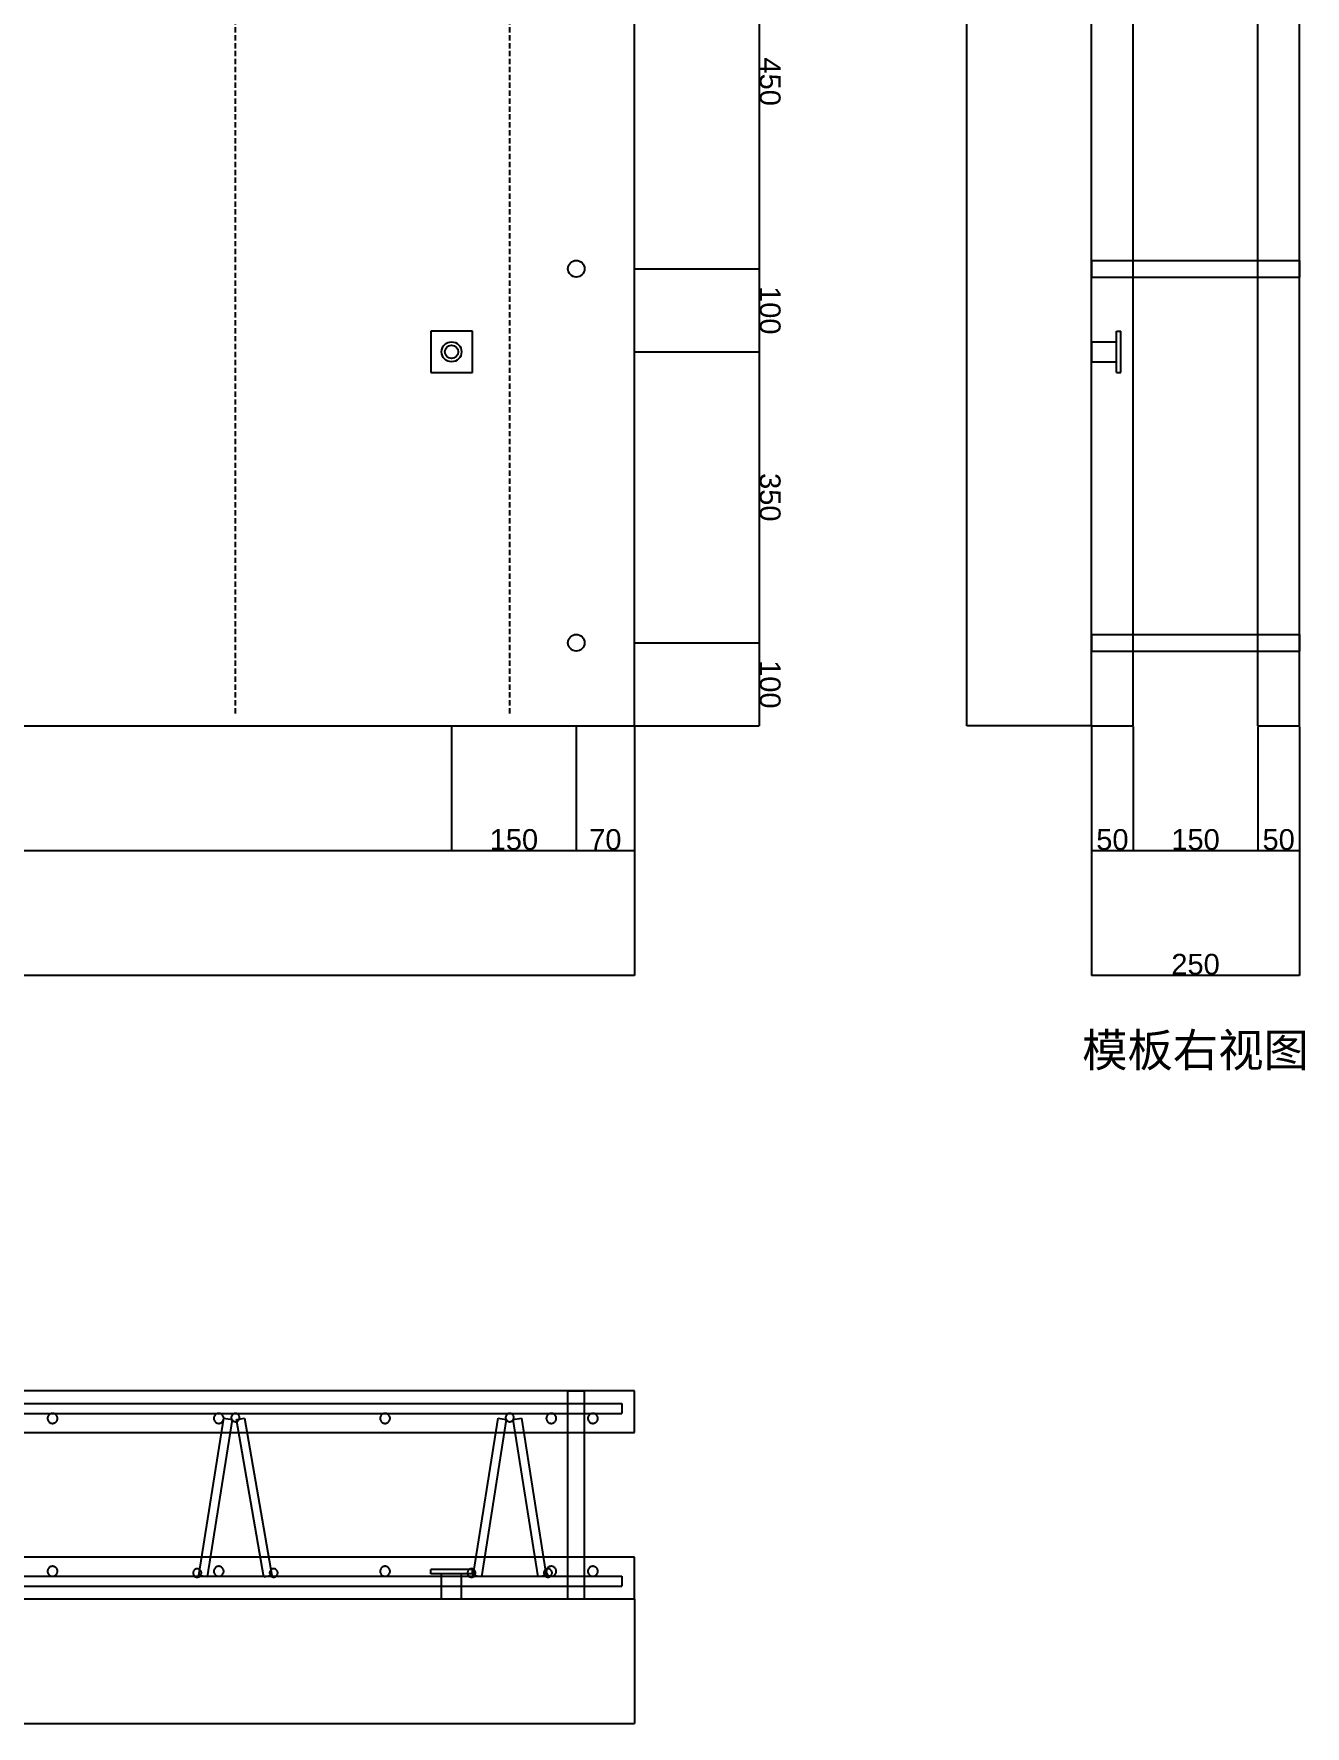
# Model space of a CAD drawing. Header units: millimetres. Extents: x -330 to 11537, y 636 to 5130.
# Drawn here: x 1228 to 2757, y 847 to 2883 of the extents above; entities that cross this region are included whole.
import ezdxf
from ezdxf.enums import TextEntityAlignment as Align

# ---------------------------------------------------------------- set-up
doc = ezdxf.new("R2010")
doc.units = ezdxf.units.MM
doc.linetypes.add('DASHED2', pattern=[9.525, 6.35, -3.175])
for name, color, linetype in [('form_front_view_dimension', 1, 'Continuous'), ('form_front_view_embedded', 6, 'Continuous'), ('form_front_view_profile', 7, 'Continuous'), ('form_front_view_truss_rebar', 6, 'DASHED2'), ('form_right_view_dimension', 1, 'Continuous'), ('form_right_view_profile', 7, 'Continuous'), ('form_top_view_dimension', 1, 'Continuous'), ('form_top_view_profile', 7, 'Continuous')]:
    doc.layers.add(name, color=color, linetype=linetype)
doc.styles.get("Standard").update_dxf_attribs({"font": 'arial.ttf'})
doc.dimstyles.new('DS_1', dxfattribs={"dimtxt": 25, "dimasz": 0.15, "dimexe": 0.25, "dimexo": 0.625, "dimtad": 1, "dimtxsty": 'Standard', "dimblk": 'OBLIQUE', "dimcen": 2.5, "dimclrd": 256, "dimclre": 256, "dimclrt": 256, "dimazin": 3, "dimtfac": 1, "dimtmove": 1, "dimatfit": 3, "dimlwd": -1, "dimlwe": -1})

# ---------------------------------------------------------------- blocks, each defined once
blk = doc.blocks.new('form_front_view_block')
at = {"layer": 'form_front_view_embedded'}
for p, q in [((1755, 525), (1705, 525)), ((1705, 525), (1705, 475)), ((1755, 475), (1755, 525)), ((1705, 475), (1755, 475))]:
    blk.add_line(p, q, dxfattribs=at)
for centre, radius in [((1880, 600), 10), ((1730, 500), 12), ((1730, 500), 8), ((1880, 150), 10)]:
    blk.add_circle(centre, radius, dxfattribs=at)
at = {"layer": 'form_front_view_profile'}
for p, q in [((1950, 50), (1950, 2640)), ((0, 50), (1950, 50))]:
    blk.add_line(p, q, dxfattribs=at)
blk = doc.blocks.new('form_front_view_top_rebar_block')
at = {"layer": 'form_front_view_truss_rebar'}
for p, q in [((1470, 65), (1470, 2665)), ((1800, 65), (1800, 2565))]:
    blk.add_line(p, q, dxfattribs=at)
blk = doc.blocks.new('_Oblique')
at = {"color": 0, "linetype": 'ByBlock', "lineweight": -2}
blk.add_line((-0.5, -0.5), (0.5, 0.5), dxfattribs=at)
blk = doc.blocks.new('form_right_view_block')
at = {"layer": 'form_right_view_profile'}
for p, q in [((200, 50), (200, 2800)), ((250, 50), (250, 2800)), ((0, 50), (0, 2640)), ((50, 50), (50, 2640)), ((0, 610), (0, 609.7)), ((0, 610), (250, 610)), ((0, 609.7), (0, 609)), ((0, 609), (0, 607.8)), ((0, 607.8), (0, 606.2)), ((0, 606.2), (0, 604.3)), ((0, 604.3), (0, 602.2)), ((0, 602.2), (0, 600)), ((0, 600), (0, 597.8)), ((0, 597.8), (0, 595.7)), ((0, 595.7), (0, 593.8)), ((0, 593.8), (0, 592.2)), ((0, 592.2), (0, 591)), ((0, 591), (0, 590.3)), ((250, 610), (250, 609.7)), ((250, 609.7), (250, 609)), ((250, 609), (250, 607.8)), ((250, 607.8), (250, 606.2)), ((250, 606.2), (250, 604.3)), ((250, 604.3), (250, 602.2)), ((250, 602.2), (250, 600)), ((250, 600), (250, 597.8)), ((250, 597.8), (250, 595.7)), ((250, 595.7), (250, 593.8)), ((250, 593.8), (250, 592.2)), ((250, 592.2), (250, 591)), ((250, 591), (250, 590.3)), ((0, 590.3), (0, 590)), ((0, 590), (250, 590)), ((250, 590.3), (250, 590)), ((0, 512), (30, 512)), ((0, 512), (0, 511.7)), ((0, 511.7), (0, 510.8)), ((0, 510.8), (0, 509.4)), ((0, 509.4), (0, 507.5)), ((30, 475), (30, 525)), ((30, 525), (35, 525)), ((35, 475), (35, 525)), ((0, 507.5), (0, 505.2)), ((0, 505.2), (0, 502.7)), ((0, 502.7), (0, 500)), ((0, 500), (0, 497.3)), ((0, 497.3), (0, 494.8)), ((0, 494.8), (0, 492.5)), ((0, 492.5), (0, 490.6)), ((0, 490.6), (0, 489.2)), ((0, 489.2), (0, 488.3)), ((0, 488.3), (0, 488)), ((0, 488), (30, 488)), ((30, 475), (35, 475)), ((0, 160), (0, 159.7)), ((0, 160), (250, 160)), ((0, 159.7), (0, 159)), ((0, 159), (0, 157.8)), ((0, 157.8), (0, 156.2)), ((0, 156.2), (0, 154.3)), ((0, 154.3), (0, 152.2)), ((0, 152.2), (0, 150)), ((0, 150), (0, 147.8)), ((0, 147.8), (0, 145.7)), ((0, 145.7), (0, 143.8)), ((0, 143.8), (0, 142.2)), ((250, 160), (250, 159.7)), ((250, 159.7), (250, 159)), ((250, 159), (250, 157.8)), ((250, 157.8), (250, 156.2)), ((250, 156.2), (250, 154.3)), ((250, 154.3), (250, 152.2)), ((250, 152.2), (250, 150)), ((250, 150), (250, 147.8)), ((250, 147.8), (250, 145.7)), ((250, 145.7), (250, 143.8)), ((250, 143.8), (250, 142.2)), ((0, 142.2), (0, 141)), ((0, 141), (0, 140.3)), ((0, 140.3), (0, 140)), ((0, 140), (250, 140)), ((250, 142.2), (250, 141)), ((250, 141), (250, 140.3)), ((250, 140.3), (250, 140)), ((0, 50), (50, 50)), ((200, 50), (250, 50))]:
    blk.add_line(p, q, dxfattribs=at)
blk = doc.blocks.new('form_right_view_text_block')
at = {"layer": 'form_right_view_text_block'}
blk.add_text('模板右视图', height=40, dxfattribs=at).set_placement((125, -340), align=Align.MIDDLE_CENTER)
blk = doc.blocks.new('form_top_view_block')
at = {"layer": 'form_top_view_profile'}
for p, q in [((1950, 250), (0, 250)), ((1870, 250), (1870.1, 250)), ((1870, 0), (1870, 250)), ((1870.1, 250), (1870.3, 250)), ((1870.3, 250), (1870.6, 250)), ((1870.6, 250), (1871, 250)), ((1871, 250), (1871.5, 250)), ((1871.5, 250), (1872.2, 250)), ((1872.2, 250), (1872.9, 250)), ((1872.9, 250), (1873.8, 250)), ((1873.8, 250), (1874.7, 250)), ((1874.7, 250), (1875.7, 250)), ((1875.7, 250), (1876.7, 250)), ((1876.7, 250), (1877.8, 250)), ((1877.8, 250), (1878.9, 250)), ((1878.9, 250), (1880, 250)), ((1880, 250), (1881.1, 250)), ((1881.1, 250), (1882.2, 250)), ((1882.2, 250), (1883.3, 250)), ((1883.3, 250), (1884.3, 250)), ((1884.3, 250), (1885.3, 250)), ((1885.3, 250), (1886.2, 250)), ((1886.2, 250), (1887.1, 250)), ((1887.1, 250), (1887.8, 250)), ((1887.8, 250), (1888.5, 250)), ((1888.5, 250), (1889, 250)), ((1889, 250), (1889.4, 250)), ((1889.4, 250), (1889.7, 250)), ((1889.7, 250), (1889.9, 250)), ((1889.9, 250), (1890, 250)), ((1890, 0), (1890, 250)), ((1950, 200), (1950, 250)), ((15, 235), (1935, 235)), ((1935, 235), (1935, 235)), ((1935, 235), (1935, 234.8)), ((1935, 234.8), (1935, 234.7)), ((1935, 234.7), (1935, 234.4)), ((1935, 234.4), (1935, 234.1)), ((1935, 234.1), (1935, 233.7)), ((1935, 233.7), (1935, 233.2)), ((1935, 233.2), (1935, 232.7)), ((1935, 232.7), (1935, 232.2)), ((1935, 232.2), (1935, 231.6)), ((1935, 231.6), (1935, 231)), ((1935, 231), (1935, 230.3)), ((1935, 230.3), (1935, 229.7)), ((1935, 229.7), (1935, 229)), ((1935, 229), (1935, 228.3)), ((1935, 228.3), (1935, 227.7)), ((1935, 227.7), (1935, 227)), ((1935, 227), (1935, 226.4)), ((1935, 226.4), (1935, 225.8)), ((1935, 225.8), (1935, 225.3)), ((1935, 225.3), (1935, 224.8)), ((1935, 224.8), (1935, 224.3)), ((1935, 224.3), (1935, 223.9)), ((15, 223), (1935, 223)), ((1244.1, 218), (1244, 217.3)), ((1244, 217.3), (1244, 216.7)), ((1244, 216.7), (1244.1, 216)), ((1244.2, 218.7), (1244.1, 218)), ((1244.1, 216), (1244.2, 215.3)), ((1244.5, 219.3), (1244.2, 218.7)), ((1244.2, 215.3), (1244.5, 214.7)), ((1244.8, 220), (1244.5, 219.3)), ((1244.5, 214.7), (1244.8, 214)), ((1245.1, 220.5), (1244.8, 220)), ((1244.8, 214), (1245.1, 213.5)), ((1245.6, 221.1), (1245.1, 220.5)), ((1245.1, 213.5), (1245.6, 212.9)), ((1246.1, 221.5), (1245.6, 221.1)), ((1245.6, 212.9), (1246.1, 212.5)), ((1246.6, 222), (1246.1, 221.5)), ((1246.1, 212.5), (1246.6, 212)), ((1247.2, 222.3), (1246.6, 222)), ((1246.6, 212), (1247.2, 211.7)), ((1247.8, 222.6), (1247.2, 222.3)), ((1247.2, 211.7), (1247.8, 211.4)), ((1248.5, 222.8), (1247.8, 222.6)), ((1247.8, 211.4), (1248.5, 211.2)), ((1249.1, 222.9), (1248.5, 222.8)), ((1248.5, 211.2), (1249.1, 211.1)), ((1249.8, 223), (1249.1, 222.9)), ((1249.1, 211.1), (1249.8, 211)), ((1250.5, 223), (1249.8, 223)), ((1249.8, 211), (1250.5, 211)), ((1251.2, 222.9), (1250.5, 223)), ((1250.5, 211), (1251.2, 211.1)), ((1251.9, 222.7), (1251.2, 222.9)), ((1251.2, 211.1), (1251.9, 211.3)), ((1252.5, 222.5), (1251.9, 222.7)), ((1251.9, 211.3), (1252.5, 211.5)), ((1253.1, 222.1), (1252.5, 222.5)), ((1252.5, 211.5), (1253.1, 211.9)), ((1253.7, 221.8), (1253.1, 222.1)), ((1253.1, 211.9), (1253.7, 212.2)), ((1254.2, 221.3), (1253.7, 221.8)), ((1253.7, 212.2), (1254.2, 212.7)), ((1254.6, 220.8), (1254.2, 221.3)), ((1254.2, 212.7), (1254.6, 213.2)), ((1255, 220.2), (1254.6, 220.8)), ((1254.6, 213.2), (1255, 213.8)), ((1255.4, 219.6), (1255, 220.2)), ((1255, 213.8), (1255.4, 214.4)), ((1255.7, 219), (1255.4, 219.6)), ((1255.4, 214.4), (1255.7, 215)), ((1255.8, 218.4), (1255.7, 219)), ((1255.7, 215), (1255.8, 215.6)), ((1256, 217.7), (1255.8, 218.4)), ((1255.8, 215.6), (1256, 216.3)), ((1256, 217), (1256, 217.7)), ((1256, 216.3), (1256, 217)), ((1426.1, 27.8), (1456, 217.2)), ((1465.9, 215.7), (1435.9, 26.2)), ((1444.1, 218), (1444, 217.3)), ((1444, 217.3), (1444, 216.7)), ((1444, 216.7), (1444.1, 216)), ((1444.2, 218.7), (1444.1, 218)), ((1444.1, 216), (1444.2, 215.3)), ((1444.5, 219.3), (1444.2, 218.7)), ((1444.2, 215.3), (1444.5, 214.7)), ((1444.8, 220), (1444.5, 219.3)), ((1444.5, 214.7), (1444.8, 214)), ((1445.1, 220.5), (1444.8, 220)), ((1444.8, 214), (1445.1, 213.5)), ((1445.6, 221.1), (1445.1, 220.5)), ((1445.1, 213.5), (1445.6, 212.9)), ((1446.1, 221.5), (1445.6, 221.1)), ((1445.6, 212.9), (1446.1, 212.5)), ((1446.6, 222), (1446.1, 221.5)), ((1446.1, 212.5), (1446.6, 212)), ((1447.2, 222.3), (1446.6, 222)), ((1446.6, 212), (1447.2, 211.7)), ((1447.8, 222.6), (1447.2, 222.3)), ((1447.2, 211.7), (1447.8, 211.4)), ((1448.5, 222.8), (1447.8, 222.6)), ((1447.8, 211.4), (1448.5, 211.2)), ((1449.1, 222.9), (1448.5, 222.8)), ((1448.5, 211.2), (1449.1, 211.1)), ((1449.8, 223), (1449.1, 222.9)), ((1449.1, 211.1), (1449.8, 211)), ((1450.5, 223), (1449.8, 223)), ((1449.8, 211), (1450.5, 211)), ((1451.2, 222.9), (1450.5, 223)), ((1450.5, 211), (1451.2, 211.1)), ((1451.9, 222.7), (1451.2, 222.9)), ((1451.2, 211.1), (1451.9, 211.3)), ((1452.5, 222.5), (1451.9, 222.7)), ((1451.9, 211.3), (1452.5, 211.5)), ((1453.1, 222.1), (1452.5, 222.5)), ((1452.5, 211.5), (1453.1, 211.9)), ((1453.7, 221.8), (1453.1, 222.1)), ((1453.1, 211.9), (1453.7, 212.2)), ((1454.2, 221.3), (1453.7, 221.8)), ((1453.7, 212.2), (1454.2, 212.7)), ((1454.6, 220.8), (1454.2, 221.3)), ((1454.2, 212.7), (1454.6, 213.2)), ((1455, 220.2), (1454.6, 220.8)), ((1454.6, 213.2), (1455, 213.8)), ((1455.4, 219.6), (1455, 220.2)), ((1455, 213.8), (1455.4, 214.4)), ((1455.7, 219), (1455.4, 219.6)), ((1455.4, 214.4), (1455.7, 215)), ((1455.8, 218.4), (1455.7, 219)), ((1455.7, 215), (1455.8, 215.6)), ((1456, 217.7), (1455.8, 218.4)), ((1455.8, 215.6), (1456, 216.3)), ((1456, 217), (1456, 217.7)), ((1456, 217.2), (1465.9, 215.7)), ((1456, 216.3), (1456, 217)), ((1465.2, 219.2), (1465, 218.6)), ((1465, 218.6), (1465, 218)), ((1465, 218), (1465, 217.4)), ((1465, 217.4), (1465.2, 216.8)), ((1465.4, 219.8), (1465.2, 219.2)), ((1465.2, 216.8), (1465.4, 216.2)), ((1465.6, 220.4), (1465.4, 219.8)), ((1465.4, 216.2), (1465.6, 215.6)), ((1466, 220.9), (1465.6, 220.4)), ((1465.6, 215.6), (1466, 215.1)), ((1466.4, 221.4), (1466, 220.9)), ((1466, 215.1), (1466.4, 214.6)), ((1466.8, 221.9), (1466.4, 221.4)), ((1466.4, 214.6), (1466.8, 214.1)), ((1467.3, 222.2), (1466.8, 221.9)), ((1466.8, 214.1), (1467.3, 213.8)), ((1467.9, 222.5), (1467.3, 222.2)), ((1467.3, 213.8), (1467.9, 213.5)), ((1468.5, 222.8), (1467.9, 222.5)), ((1467.9, 213.5), (1468.5, 213.2)), ((1469.1, 222.9), (1468.5, 222.8)), ((1468.5, 213.2), (1469.1, 213.1)), ((1469.7, 223), (1469.1, 222.9)), ((1469.1, 213.1), (1469.7, 213)), ((1470.3, 223), (1469.7, 223)), ((1469.7, 213), (1470.3, 213)), ((1470.9, 222.9), (1470.3, 223)), ((1470.3, 213), (1470.9, 213.1)), ((1471.5, 222.8), (1470.9, 222.9)), ((1470.9, 213.1), (1471.5, 213.2)), ((1471.2, 215.6), (1481.1, 217.3)), ((1504.1, 26.1), (1471.2, 215.6)), ((1472.1, 222.5), (1471.5, 222.8)), ((1471.5, 213.2), (1472.1, 213.5)), ((1472.7, 222.2), (1472.1, 222.5)), ((1472.1, 213.5), (1472.7, 213.8)), ((1473.2, 221.9), (1472.7, 222.2)), ((1472.7, 213.8), (1473.2, 214.1)), ((1473.6, 221.4), (1473.2, 221.9)), ((1473.2, 214.1), (1473.6, 214.6)), ((1474, 220.9), (1473.6, 221.4)), ((1473.6, 214.6), (1474, 215.1)), ((1474.4, 220.4), (1474, 220.9)), ((1474, 215.1), (1474.4, 215.6)), ((1474.6, 219.8), (1474.4, 220.4)), ((1474.4, 215.6), (1474.6, 216.2)), ((1474.8, 219.2), (1474.6, 219.8)), ((1474.6, 216.2), (1474.8, 216.8)), ((1475, 218.6), (1474.8, 219.2)), ((1474.8, 216.8), (1475, 217.4)), ((1475, 218), (1475, 218.6)), ((1475, 217.4), (1475, 218)), ((1481.1, 217.3), (1513.9, 27.9)), ((1644.1, 218), (1644, 217.3)), ((1644, 217.3), (1644, 216.7)), ((1644, 216.7), (1644.1, 216)), ((1644.2, 218.7), (1644.1, 218)), ((1644.1, 216), (1644.2, 215.3)), ((1644.5, 219.3), (1644.2, 218.7)), ((1644.2, 215.3), (1644.5, 214.7)), ((1644.8, 220), (1644.5, 219.3)), ((1644.5, 214.7), (1644.8, 214)), ((1645.1, 220.5), (1644.8, 220)), ((1644.8, 214), (1645.1, 213.5)), ((1645.6, 221.1), (1645.1, 220.5)), ((1645.1, 213.5), (1645.6, 212.9)), ((1646.1, 221.5), (1645.6, 221.1)), ((1645.6, 212.9), (1646.1, 212.5)), ((1646.6, 222), (1646.1, 221.5)), ((1646.1, 212.5), (1646.6, 212)), ((1647.2, 222.3), (1646.6, 222)), ((1646.6, 212), (1647.2, 211.7)), ((1647.8, 222.6), (1647.2, 222.3)), ((1647.2, 211.7), (1647.8, 211.4)), ((1648.5, 222.8), (1647.8, 222.6)), ((1647.8, 211.4), (1648.5, 211.2)), ((1649.1, 222.9), (1648.5, 222.8)), ((1648.5, 211.2), (1649.1, 211.1)), ((1649.8, 223), (1649.1, 222.9)), ((1649.1, 211.1), (1649.8, 211)), ((1650.5, 223), (1649.8, 223)), ((1649.8, 211), (1650.5, 211)), ((1651.2, 222.9), (1650.5, 223)), ((1650.5, 211), (1651.2, 211.1)), ((1651.9, 222.7), (1651.2, 222.9)), ((1651.2, 211.1), (1651.9, 211.3)), ((1652.5, 222.5), (1651.9, 222.7)), ((1651.9, 211.3), (1652.5, 211.5)), ((1653.1, 222.1), (1652.5, 222.5)), ((1652.5, 211.5), (1653.1, 211.9)), ((1653.7, 221.8), (1653.1, 222.1)), ((1653.1, 211.9), (1653.7, 212.2)), ((1654.2, 221.3), (1653.7, 221.8)), ((1653.7, 212.2), (1654.2, 212.7)), ((1654.6, 220.8), (1654.2, 221.3)), ((1654.2, 212.7), (1654.6, 213.2)), ((1655, 220.2), (1654.6, 220.8)), ((1654.6, 213.2), (1655, 213.8)), ((1655.4, 219.6), (1655, 220.2)), ((1655, 213.8), (1655.4, 214.4)), ((1655.7, 219), (1655.4, 219.6)), ((1655.4, 214.4), (1655.7, 215)), ((1655.8, 218.4), (1655.7, 219)), ((1655.7, 215), (1655.8, 215.6)), ((1656, 217.7), (1655.8, 218.4)), ((1655.8, 215.6), (1656, 216.3)), ((1656, 217), (1656, 217.7)), ((1656, 216.3), (1656, 217)), ((1756.1, 27.8), (1786, 217.2)), ((1795.9, 215.7), (1765.9, 26.2)), ((1786, 217.2), (1795.9, 215.7)), ((1795.2, 219.2), (1795, 218.6)), ((1795, 218.6), (1795, 218)), ((1795, 218), (1795, 217.4)), ((1795, 217.4), (1795.2, 216.8)), ((1795.4, 219.8), (1795.2, 219.2)), ((1795.2, 216.8), (1795.4, 216.2)), ((1795.6, 220.4), (1795.4, 219.8)), ((1795.4, 216.2), (1795.6, 215.6)), ((1796, 220.9), (1795.6, 220.4)), ((1795.6, 215.6), (1796, 215.1)), ((1796.4, 221.4), (1796, 220.9)), ((1796, 215.1), (1796.4, 214.6)), ((1796.8, 221.9), (1796.4, 221.4)), ((1796.4, 214.6), (1796.8, 214.1)), ((1797.3, 222.2), (1796.8, 221.9)), ((1796.8, 214.1), (1797.3, 213.8)), ((1797.9, 222.5), (1797.3, 222.2)), ((1797.3, 213.8), (1797.9, 213.5)), ((1798.5, 222.8), (1797.9, 222.5)), ((1797.9, 213.5), (1798.5, 213.2)), ((1799.1, 222.9), (1798.5, 222.8)), ((1798.5, 213.2), (1799.1, 213.1)), ((1799.7, 223), (1799.1, 222.9)), ((1799.1, 213.1), (1799.7, 213)), ((1800.3, 223), (1799.7, 223)), ((1799.7, 213), (1800.3, 213)), ((1800.9, 222.9), (1800.3, 223)), ((1800.3, 213), (1800.9, 213.1)), ((1801.5, 222.8), (1800.9, 222.9)), ((1800.9, 213.1), (1801.5, 213.2)), ((1802.1, 222.5), (1801.5, 222.8)), ((1801.5, 213.2), (1802.1, 213.5)), ((1802.7, 222.2), (1802.1, 222.5)), ((1802.1, 213.5), (1802.7, 213.8)), ((1803.2, 221.9), (1802.7, 222.2)), ((1802.7, 213.8), (1803.2, 214.1)), ((1803.6, 221.4), (1803.2, 221.9)), ((1803.2, 214.1), (1803.6, 214.6)), ((1804, 220.9), (1803.6, 221.4)), ((1803.6, 214.6), (1804, 215.1)), ((1804.4, 220.4), (1804, 220.9)), ((1804, 215.1), (1804.4, 215.6)), ((1804.1, 215.7), (1814, 217.2)), ((1834.1, 26.2), (1804.1, 215.7)), ((1804.6, 219.8), (1804.4, 220.4)), ((1804.4, 215.6), (1804.6, 216.2)), ((1804.8, 219.2), (1804.6, 219.8)), ((1804.6, 216.2), (1804.8, 216.8)), ((1805, 218.6), (1804.8, 219.2)), ((1804.8, 216.8), (1805, 217.4)), ((1805, 218), (1805, 218.6)), ((1805, 217.4), (1805, 218)), ((1814, 217.2), (1843.9, 27.8)), ((1844.1, 218), (1844, 217.3)), ((1844, 217.3), (1844, 216.7)), ((1844, 216.7), (1844.1, 216)), ((1844.2, 218.7), (1844.1, 218)), ((1844.1, 216), (1844.2, 215.3)), ((1844.5, 219.3), (1844.2, 218.7)), ((1844.2, 215.3), (1844.5, 214.7)), ((1844.8, 220), (1844.5, 219.3)), ((1844.5, 214.7), (1844.8, 214)), ((1845.1, 220.5), (1844.8, 220)), ((1844.8, 214), (1845.1, 213.5)), ((1845.6, 221.1), (1845.1, 220.5)), ((1845.1, 213.5), (1845.6, 212.9)), ((1846.1, 221.5), (1845.6, 221.1)), ((1845.6, 212.9), (1846.1, 212.5)), ((1846.6, 222), (1846.1, 221.5)), ((1846.1, 212.5), (1846.6, 212)), ((1847.2, 222.3), (1846.6, 222)), ((1846.6, 212), (1847.2, 211.7)), ((1847.8, 222.6), (1847.2, 222.3)), ((1847.2, 211.7), (1847.8, 211.4)), ((1848.5, 222.8), (1847.8, 222.6)), ((1847.8, 211.4), (1848.5, 211.2)), ((1849.1, 222.9), (1848.5, 222.8)), ((1848.5, 211.2), (1849.1, 211.1)), ((1849.8, 223), (1849.1, 222.9)), ((1849.1, 211.1), (1849.8, 211)), ((1850.5, 223), (1849.8, 223)), ((1849.8, 211), (1850.5, 211)), ((1851.2, 222.9), (1850.5, 223)), ((1850.5, 211), (1851.2, 211.1)), ((1851.9, 222.7), (1851.2, 222.9)), ((1851.2, 211.1), (1851.9, 211.3)), ((1852.5, 222.5), (1851.9, 222.7)), ((1851.9, 211.3), (1852.5, 211.5)), ((1853.1, 222.1), (1852.5, 222.5)), ((1852.5, 211.5), (1853.1, 211.9)), ((1853.7, 221.8), (1853.1, 222.1)), ((1853.1, 211.9), (1853.7, 212.2)), ((1854.2, 221.3), (1853.7, 221.8)), ((1853.7, 212.2), (1854.2, 212.7)), ((1854.6, 220.8), (1854.2, 221.3)), ((1854.2, 212.7), (1854.6, 213.2)), ((1855, 220.2), (1854.6, 220.8)), ((1854.6, 213.2), (1855, 213.8)), ((1855.4, 219.6), (1855, 220.2)), ((1855, 213.8), (1855.4, 214.4)), ((1855.7, 219), (1855.4, 219.6)), ((1855.4, 214.4), (1855.7, 215)), ((1855.8, 218.4), (1855.7, 219)), ((1855.7, 215), (1855.8, 215.6)), ((1856, 217.7), (1855.8, 218.4)), ((1855.8, 215.6), (1856, 216.3)), ((1856, 217), (1856, 217.7)), ((1856, 216.3), (1856, 217)), ((1894.1, 218), (1894, 217.3)), ((1894, 217.3), (1894, 216.7)), ((1894, 216.7), (1894.1, 216)), ((1894.2, 218.7), (1894.1, 218)), ((1894.1, 216), (1894.2, 215.3)), ((1894.5, 219.3), (1894.2, 218.7)), ((1894.2, 215.3), (1894.5, 214.7)), ((1894.8, 220), (1894.5, 219.3)), ((1894.5, 214.7), (1894.8, 214)), ((1895.1, 220.5), (1894.8, 220)), ((1894.8, 214), (1895.1, 213.5)), ((1895.6, 221.1), (1895.1, 220.5)), ((1895.1, 213.5), (1895.6, 212.9)), ((1896.1, 221.5), (1895.6, 221.1)), ((1895.6, 212.9), (1896.1, 212.5)), ((1896.6, 222), (1896.1, 221.5)), ((1896.1, 212.5), (1896.6, 212)), ((1897.2, 222.3), (1896.6, 222)), ((1896.6, 212), (1897.2, 211.7)), ((1897.8, 222.6), (1897.2, 222.3)), ((1897.2, 211.7), (1897.8, 211.4)), ((1898.5, 222.8), (1897.8, 222.6)), ((1897.8, 211.4), (1898.5, 211.2)), ((1899.1, 222.9), (1898.5, 222.8)), ((1898.5, 211.2), (1899.1, 211.1)), ((1899.8, 223), (1899.1, 222.9)), ((1899.1, 211.1), (1899.8, 211)), ((1900.5, 223), (1899.8, 223)), ((1899.8, 211), (1900.5, 211)), ((1901.2, 222.9), (1900.5, 223)), ((1900.5, 211), (1901.2, 211.1)), ((1901.9, 222.7), (1901.2, 222.9)), ((1901.2, 211.1), (1901.9, 211.3)), ((1902.5, 222.5), (1901.9, 222.7)), ((1901.9, 211.3), (1902.5, 211.5)), ((1903.1, 222.1), (1902.5, 222.5)), ((1902.5, 211.5), (1903.1, 211.9)), ((1903.7, 221.8), (1903.1, 222.1)), ((1903.1, 211.9), (1903.7, 212.2)), ((1904.2, 221.3), (1903.7, 221.8)), ((1903.7, 212.2), (1904.2, 212.7)), ((1904.6, 220.8), (1904.2, 221.3)), ((1904.2, 212.7), (1904.6, 213.2)), ((1905, 220.2), (1904.6, 220.8)), ((1904.6, 213.2), (1905, 213.8)), ((1905.4, 219.6), (1905, 220.2)), ((1905, 213.8), (1905.4, 214.4)), ((1905.7, 219), (1905.4, 219.6)), ((1905.4, 214.4), (1905.7, 215)), ((1905.8, 218.4), (1905.7, 219)), ((1905.7, 215), (1905.8, 215.6)), ((1906, 217.7), (1905.8, 218.4)), ((1905.8, 215.6), (1906, 216.3)), ((1906, 217), (1906, 217.7)), ((1906, 216.3), (1906, 217)), ((1935, 223.9), (1935, 223.6)), ((1935, 223.6), (1935, 223.3)), ((1935, 223.3), (1935, 223.2)), ((1935, 223.2), (1935, 223)), ((1935, 223), (1935, 223)), ((0, 200), (1950, 200)), ((1950, 50), (0, 50)), ((1950, 0), (1950, 50)), ((15, 27), (1935, 27)), ((1244.1, 34), (1244, 33.3)), ((1244, 33.3), (1244, 32.7)), ((1244, 32.7), (1244.1, 32)), ((1244.2, 34.7), (1244.1, 34)), ((1244.1, 32), (1244.2, 31.3)), ((1244.5, 35.3), (1244.2, 34.7)), ((1244.2, 31.3), (1244.5, 30.7)), ((1244.8, 36), (1244.5, 35.3)), ((1244.5, 30.7), (1244.8, 30)), ((1245.1, 36.5), (1244.8, 36)), ((1244.8, 30), (1245.1, 29.5)), ((1245.6, 37.1), (1245.1, 36.5)), ((1245.1, 29.5), (1245.6, 28.9)), ((1246.1, 37.5), (1245.6, 37.1)), ((1245.6, 28.9), (1246.1, 28.5)), ((1246.6, 38), (1246.1, 37.5)), ((1246.1, 28.5), (1246.6, 28)), ((1247.2, 38.3), (1246.6, 38)), ((1246.6, 28), (1247.2, 27.7)), ((1247.8, 38.6), (1247.2, 38.3)), ((1247.2, 27.7), (1247.8, 27.4)), ((1248.5, 38.8), (1247.8, 38.6)), ((1247.8, 27.4), (1248.5, 27.2)), ((1249.1, 38.9), (1248.5, 38.8)), ((1248.5, 27.2), (1249.1, 27.1)), ((1249.8, 39), (1249.1, 38.9)), ((1249.1, 27.1), (1249.8, 27)), ((1250.5, 39), (1249.8, 39)), ((1249.8, 27), (1250.5, 27)), ((1251.2, 38.9), (1250.5, 39)), ((1250.5, 27), (1251.2, 27.1)), ((1251.9, 38.7), (1251.2, 38.9)), ((1251.2, 27.1), (1251.9, 27.3)), ((1252.5, 38.5), (1251.9, 38.7)), ((1251.9, 27.3), (1252.5, 27.5)), ((1253.1, 38.1), (1252.5, 38.5)), ((1252.5, 27.5), (1253.1, 27.9)), ((1253.7, 37.8), (1253.1, 38.1)), ((1253.1, 27.9), (1253.7, 28.2)), ((1254.2, 37.3), (1253.7, 37.8)), ((1253.7, 28.2), (1254.2, 28.7)), ((1254.6, 36.8), (1254.2, 37.3)), ((1254.2, 28.7), (1254.6, 29.2)), ((1255, 36.2), (1254.6, 36.8)), ((1254.6, 29.2), (1255, 29.8)), ((1255.4, 35.6), (1255, 36.2)), ((1255, 29.8), (1255.4, 30.4)), ((1255.7, 35), (1255.4, 35.6)), ((1255.4, 30.4), (1255.7, 31)), ((1255.8, 34.4), (1255.7, 35)), ((1255.7, 31), (1255.8, 31.6)), ((1256, 33.7), (1255.8, 34.4)), ((1255.8, 31.6), (1256, 32.3)), ((1256, 33), (1256, 33.7)), ((1256, 32.3), (1256, 33)), ((1419.2, 32.2), (1419, 31.6)), ((1419, 31.6), (1419, 31)), ((1419, 31), (1419, 30.4)), ((1419, 30.4), (1419.2, 29.8)), ((1419.4, 32.8), (1419.2, 32.2)), ((1419.2, 29.8), (1419.4, 29.2)), ((1419.6, 33.4), (1419.4, 32.8)), ((1419.4, 29.2), (1419.6, 28.6)), ((1420, 33.9), (1419.6, 33.4)), ((1419.6, 28.6), (1420, 28.1)), ((1420.4, 34.4), (1420, 33.9)), ((1420, 28.1), (1420.4, 27.6)), ((1420.8, 34.9), (1420.4, 34.4)), ((1420.4, 27.6), (1420.8, 27.1)), ((1421.3, 35.2), (1420.8, 34.9)), ((1420.8, 27.1), (1421.3, 26.8)), ((1421.9, 35.5), (1421.3, 35.2)), ((1421.3, 26.8), (1421.9, 26.5)), ((1422.5, 35.8), (1421.9, 35.5)), ((1421.9, 26.5), (1422.5, 26.2)), ((1423.1, 35.9), (1422.5, 35.8)), ((1422.5, 26.2), (1423.1, 26.1)), ((1423.7, 36), (1423.1, 35.9)), ((1423.1, 26.1), (1423.7, 26)), ((1424.3, 36), (1423.7, 36)), ((1423.7, 26), (1424.3, 26)), ((1424.9, 35.9), (1424.3, 36)), ((1424.3, 26), (1424.9, 26.1)), ((1425.5, 35.8), (1424.9, 35.9)), ((1424.9, 26.1), (1425.5, 26.2)), ((1426.1, 35.5), (1425.5, 35.8)), ((1425.5, 26.2), (1426.1, 26.5)), ((1426.7, 35.2), (1426.1, 35.5)), ((1435.9, 26.2), (1426.1, 27.8)), ((1426.1, 26.5), (1426.7, 26.8)), ((1427.2, 34.9), (1426.7, 35.2)), ((1426.7, 26.8), (1427.2, 27.1)), ((1427.6, 34.4), (1427.2, 34.9)), ((1427.2, 27.1), (1427.6, 27.6)), ((1428, 33.9), (1427.6, 34.4)), ((1427.6, 27.6), (1428, 28.1)), ((1428.4, 33.4), (1428, 33.9)), ((1428, 28.1), (1428.4, 28.6)), ((1428.6, 32.8), (1428.4, 33.4)), ((1428.4, 28.6), (1428.6, 29.2)), ((1428.8, 32.2), (1428.6, 32.8)), ((1428.6, 29.2), (1428.8, 29.8)), ((1429, 31.6), (1428.8, 32.2)), ((1428.8, 29.8), (1429, 30.4)), ((1429, 31), (1429, 31.6)), ((1429, 30.4), (1429, 31)), ((1444.1, 34), (1444, 33.3)), ((1444, 33.3), (1444, 32.7)), ((1444, 32.7), (1444.1, 32)), ((1444.2, 34.7), (1444.1, 34)), ((1444.1, 32), (1444.2, 31.3)), ((1444.5, 35.3), (1444.2, 34.7)), ((1444.2, 31.3), (1444.5, 30.7)), ((1444.8, 36), (1444.5, 35.3)), ((1444.5, 30.7), (1444.8, 30)), ((1445.1, 36.5), (1444.8, 36)), ((1444.8, 30), (1445.1, 29.5)), ((1445.6, 37.1), (1445.1, 36.5)), ((1445.1, 29.5), (1445.6, 28.9)), ((1446.1, 37.5), (1445.6, 37.1)), ((1445.6, 28.9), (1446.1, 28.5)), ((1446.6, 38), (1446.1, 37.5)), ((1446.1, 28.5), (1446.6, 28)), ((1447.2, 38.3), (1446.6, 38)), ((1446.6, 28), (1447.2, 27.7)), ((1447.8, 38.6), (1447.2, 38.3)), ((1447.2, 27.7), (1447.8, 27.4)), ((1448.5, 38.8), (1447.8, 38.6)), ((1447.8, 27.4), (1448.5, 27.2)), ((1449.1, 38.9), (1448.5, 38.8)), ((1448.5, 27.2), (1449.1, 27.1)), ((1449.8, 39), (1449.1, 38.9)), ((1449.1, 27.1), (1449.8, 27)), ((1450.5, 39), (1449.8, 39)), ((1449.8, 27), (1450.5, 27)), ((1451.2, 38.9), (1450.5, 39)), ((1450.5, 27), (1451.2, 27.1)), ((1451.9, 38.7), (1451.2, 38.9)), ((1451.2, 27.1), (1451.9, 27.3)), ((1452.5, 38.5), (1451.9, 38.7)), ((1451.9, 27.3), (1452.5, 27.5)), ((1453.1, 38.1), (1452.5, 38.5)), ((1452.5, 27.5), (1453.1, 27.9)), ((1453.7, 37.8), (1453.1, 38.1)), ((1453.1, 27.9), (1453.7, 28.2)), ((1454.2, 37.3), (1453.7, 37.8)), ((1453.7, 28.2), (1454.2, 28.7)), ((1454.6, 36.8), (1454.2, 37.3)), ((1454.2, 28.7), (1454.6, 29.2)), ((1455, 36.2), (1454.6, 36.8)), ((1454.6, 29.2), (1455, 29.8)), ((1455.4, 35.6), (1455, 36.2)), ((1455, 29.8), (1455.4, 30.4)), ((1455.7, 35), (1455.4, 35.6)), ((1455.4, 30.4), (1455.7, 31)), ((1455.8, 34.4), (1455.7, 35)), ((1455.7, 31), (1455.8, 31.6)), ((1456, 33.7), (1455.8, 34.4)), ((1455.8, 31.6), (1456, 32.3)), ((1456, 33), (1456, 33.7)), ((1456, 32.3), (1456, 33)), ((1513.9, 27.9), (1504.1, 26.1)), ((1511.2, 32.2), (1511, 31.6)), ((1511, 31.6), (1511, 31)), ((1511, 31), (1511, 30.4)), ((1511, 30.4), (1511.2, 29.8)), ((1511.4, 32.8), (1511.2, 32.2)), ((1511.2, 29.8), (1511.4, 29.2)), ((1511.6, 33.4), (1511.4, 32.8)), ((1511.4, 29.2), (1511.6, 28.6)), ((1512, 33.9), (1511.6, 33.4)), ((1511.6, 28.6), (1512, 28.1)), ((1512.4, 34.4), (1512, 33.9)), ((1512, 28.1), (1512.4, 27.6)), ((1512.8, 34.9), (1512.4, 34.4)), ((1512.4, 27.6), (1512.8, 27.1)), ((1513.3, 35.2), (1512.8, 34.9)), ((1512.8, 27.1), (1513.3, 26.8)), ((1513.9, 35.5), (1513.3, 35.2)), ((1513.3, 26.8), (1513.9, 26.5)), ((1514.5, 35.8), (1513.9, 35.5)), ((1513.9, 26.5), (1514.5, 26.2)), ((1515.1, 35.9), (1514.5, 35.8)), ((1514.5, 26.2), (1515.1, 26.1)), ((1515.7, 36), (1515.1, 35.9)), ((1515.1, 26.1), (1515.7, 26)), ((1516.3, 36), (1515.7, 36)), ((1515.7, 26), (1516.3, 26)), ((1516.9, 35.9), (1516.3, 36)), ((1516.3, 26), (1516.9, 26.1)), ((1517.5, 35.8), (1516.9, 35.9)), ((1516.9, 26.1), (1517.5, 26.2)), ((1518.1, 35.5), (1517.5, 35.8)), ((1517.5, 26.2), (1518.1, 26.5)), ((1518.7, 35.2), (1518.1, 35.5)), ((1518.1, 26.5), (1518.7, 26.8)), ((1519.2, 34.9), (1518.7, 35.2)), ((1518.7, 26.8), (1519.2, 27.1)), ((1519.6, 34.4), (1519.2, 34.9)), ((1519.2, 27.1), (1519.6, 27.6)), ((1520, 33.9), (1519.6, 34.4)), ((1519.6, 27.6), (1520, 28.1)), ((1520.4, 33.4), (1520, 33.9)), ((1520, 28.1), (1520.4, 28.6)), ((1520.6, 32.8), (1520.4, 33.4)), ((1520.4, 28.6), (1520.6, 29.2)), ((1520.8, 32.2), (1520.6, 32.8)), ((1520.6, 29.2), (1520.8, 29.8)), ((1521, 31.6), (1520.8, 32.2)), ((1520.8, 29.8), (1521, 30.4)), ((1521, 31), (1521, 31.6)), ((1521, 30.4), (1521, 31)), ((1644.1, 34), (1644, 33.3)), ((1644, 33.3), (1644, 32.7)), ((1644, 32.7), (1644.1, 32)), ((1644.2, 34.7), (1644.1, 34)), ((1644.1, 32), (1644.2, 31.3)), ((1644.5, 35.3), (1644.2, 34.7)), ((1644.2, 31.3), (1644.5, 30.7)), ((1644.8, 36), (1644.5, 35.3)), ((1644.5, 30.7), (1644.8, 30)), ((1645.1, 36.5), (1644.8, 36)), ((1644.8, 30), (1645.1, 29.5)), ((1645.6, 37.1), (1645.1, 36.5)), ((1645.1, 29.5), (1645.6, 28.9)), ((1646.1, 37.5), (1645.6, 37.1)), ((1645.6, 28.9), (1646.1, 28.5)), ((1646.6, 38), (1646.1, 37.5)), ((1646.1, 28.5), (1646.6, 28)), ((1647.2, 38.3), (1646.6, 38)), ((1646.6, 28), (1647.2, 27.7)), ((1647.8, 38.6), (1647.2, 38.3)), ((1647.2, 27.7), (1647.8, 27.4)), ((1648.5, 38.8), (1647.8, 38.6)), ((1647.8, 27.4), (1648.5, 27.2)), ((1649.1, 38.9), (1648.5, 38.8)), ((1648.5, 27.2), (1649.1, 27.1)), ((1649.8, 39), (1649.1, 38.9)), ((1649.1, 27.1), (1649.8, 27)), ((1650.5, 39), (1649.8, 39)), ((1649.8, 27), (1650.5, 27)), ((1651.2, 38.9), (1650.5, 39)), ((1650.5, 27), (1651.2, 27.1)), ((1651.9, 38.7), (1651.2, 38.9)), ((1651.2, 27.1), (1651.9, 27.3)), ((1652.5, 38.5), (1651.9, 38.7)), ((1651.9, 27.3), (1652.5, 27.5)), ((1653.1, 38.1), (1652.5, 38.5)), ((1652.5, 27.5), (1653.1, 27.9)), ((1653.7, 37.8), (1653.1, 38.1)), ((1653.1, 27.9), (1653.7, 28.2)), ((1654.2, 37.3), (1653.7, 37.8)), ((1653.7, 28.2), (1654.2, 28.7)), ((1654.6, 36.8), (1654.2, 37.3)), ((1654.2, 28.7), (1654.6, 29.2)), ((1655, 36.2), (1654.6, 36.8)), ((1654.6, 29.2), (1655, 29.8)), ((1655.4, 35.6), (1655, 36.2)), ((1655, 29.8), (1655.4, 30.4)), ((1655.7, 35), (1655.4, 35.6)), ((1655.4, 30.4), (1655.7, 31)), ((1655.8, 34.4), (1655.7, 35)), ((1655.7, 31), (1655.8, 31.6)), ((1656, 33.7), (1655.8, 34.4)), ((1655.8, 31.6), (1656, 32.3)), ((1656, 33), (1656, 33.7)), ((1656, 32.3), (1656, 33)), ((1705, 30), (1705, 35)), ((1755, 35), (1705, 35)), ((1755, 30), (1705, 30)), ((1718, 0), (1718, 30)), ((1742, 0), (1742, 30)), ((1749.2, 32.2), (1749, 31.6)), ((1749, 31.6), (1749, 31)), ((1749, 31), (1749, 30.4)), ((1749, 30.4), (1749.2, 29.8)), ((1749.4, 32.8), (1749.2, 32.2)), ((1749.2, 29.8), (1749.4, 29.2)), ((1749.6, 33.4), (1749.4, 32.8)), ((1749.4, 29.2), (1749.6, 28.6)), ((1750, 33.9), (1749.6, 33.4)), ((1749.6, 28.6), (1750, 28.1)), ((1750.4, 34.4), (1750, 33.9)), ((1750, 28.1), (1750.4, 27.6)), ((1750.8, 34.9), (1750.4, 34.4)), ((1750.4, 27.6), (1750.8, 27.1)), ((1751.3, 35.2), (1750.8, 34.9)), ((1750.8, 27.1), (1751.3, 26.8)), ((1751.9, 35.5), (1751.3, 35.2)), ((1751.3, 26.8), (1751.9, 26.5)), ((1752.5, 35.8), (1751.9, 35.5)), ((1751.9, 26.5), (1752.5, 26.2)), ((1753.1, 35.9), (1752.5, 35.8)), ((1752.5, 26.2), (1753.1, 26.1)), ((1753.7, 36), (1753.1, 35.9)), ((1753.1, 26.1), (1753.7, 26)), ((1754.3, 36), (1753.7, 36)), ((1753.7, 26), (1754.3, 26)), ((1754.9, 35.9), (1754.3, 36)), ((1754.3, 26), (1754.9, 26.1)), ((1755.5, 35.8), (1754.9, 35.9)), ((1754.9, 26.1), (1755.5, 26.2)), ((1755, 30), (1755, 35)), ((1756.1, 35.5), (1755.5, 35.8)), ((1755.5, 26.2), (1756.1, 26.5)), ((1756.7, 35.2), (1756.1, 35.5)), ((1765.9, 26.2), (1756.1, 27.8)), ((1756.1, 26.5), (1756.7, 26.8)), ((1757.2, 34.9), (1756.7, 35.2)), ((1756.7, 26.8), (1757.2, 27.1)), ((1757.6, 34.4), (1757.2, 34.9)), ((1757.2, 27.1), (1757.6, 27.6)), ((1758, 33.9), (1757.6, 34.4)), ((1757.6, 27.6), (1758, 28.1)), ((1758.4, 33.4), (1758, 33.9)), ((1758, 28.1), (1758.4, 28.6)), ((1758.6, 32.8), (1758.4, 33.4)), ((1758.4, 28.6), (1758.6, 29.2)), ((1758.8, 32.2), (1758.6, 32.8)), ((1758.6, 29.2), (1758.8, 29.8)), ((1759, 31.6), (1758.8, 32.2)), ((1758.8, 29.8), (1759, 30.4)), ((1759, 31), (1759, 31.6)), ((1759, 30.4), (1759, 31)), ((1843.9, 27.8), (1834.1, 26.2)), ((1841.2, 32.2), (1841, 31.6)), ((1841, 31.6), (1841, 31)), ((1841, 31), (1841, 30.4)), ((1841, 30.4), (1841.2, 29.8)), ((1841.4, 32.8), (1841.2, 32.2)), ((1841.2, 29.8), (1841.4, 29.2)), ((1841.6, 33.4), (1841.4, 32.8)), ((1841.4, 29.2), (1841.6, 28.6)), ((1842, 33.9), (1841.6, 33.4)), ((1841.6, 28.6), (1842, 28.1)), ((1842.4, 34.4), (1842, 33.9)), ((1842, 28.1), (1842.4, 27.6)), ((1842.8, 34.9), (1842.4, 34.4)), ((1842.4, 27.6), (1842.8, 27.1)), ((1843.3, 35.2), (1842.8, 34.9)), ((1842.8, 27.1), (1843.3, 26.8)), ((1843.9, 35.5), (1843.3, 35.2)), ((1843.3, 26.8), (1843.9, 26.5)), ((1844.5, 35.8), (1843.9, 35.5)), ((1843.9, 26.5), (1844.5, 26.2)), ((1844.1, 34), (1844, 33.3)), ((1844, 33.3), (1844, 32.7)), ((1844, 32.7), (1844.1, 32)), ((1844.2, 34.7), (1844.1, 34)), ((1844.1, 32), (1844.2, 31.3)), ((1844.5, 35.3), (1844.2, 34.7)), ((1844.2, 31.3), (1844.5, 30.7)), ((1844.8, 36), (1844.5, 35.3)), ((1845.1, 35.9), (1844.5, 35.8)), ((1844.5, 30.7), (1844.8, 30)), ((1844.5, 26.2), (1845.1, 26.1)), ((1845.1, 36.5), (1844.8, 36)), ((1844.8, 30), (1845.1, 29.5)), ((1845.6, 37.1), (1845.1, 36.5)), ((1845.7, 36), (1845.1, 35.9)), ((1845.1, 29.5), (1845.6, 28.9)), ((1845.1, 26.1), (1845.7, 26)), ((1846.1, 37.5), (1845.6, 37.1)), ((1845.6, 28.9), (1846.1, 28.5)), ((1846.3, 36), (1845.7, 36)), ((1845.7, 26), (1846.3, 26)), ((1846.6, 38), (1846.1, 37.5)), ((1846.1, 28.5), (1846.6, 28)), ((1846.9, 35.9), (1846.3, 36)), ((1846.3, 26), (1846.9, 26.1)), ((1847.2, 38.3), (1846.6, 38)), ((1846.6, 28), (1847.2, 27.7)), ((1847.5, 35.8), (1846.9, 35.9)), ((1846.9, 26.1), (1847.5, 26.2)), ((1847.8, 38.6), (1847.2, 38.3)), ((1847.2, 27.7), (1847.8, 27.4)), ((1848.1, 35.5), (1847.5, 35.8)), ((1847.5, 26.2), (1848.1, 26.5)), ((1848.5, 38.8), (1847.8, 38.6)), ((1847.8, 27.4), (1848.5, 27.2)), ((1848.7, 35.2), (1848.1, 35.5)), ((1848.1, 26.5), (1848.7, 26.8)), ((1849.1, 38.9), (1848.5, 38.8)), ((1848.5, 27.2), (1849.1, 27.1)), ((1849.2, 34.9), (1848.7, 35.2)), ((1848.7, 26.8), (1849.2, 27.1)), ((1849.8, 39), (1849.1, 38.9)), ((1849.1, 27.1), (1849.8, 27)), ((1849.6, 34.4), (1849.2, 34.9)), ((1849.2, 27.1), (1849.6, 27.6)), ((1850, 33.9), (1849.6, 34.4)), ((1849.6, 27.6), (1850, 28.1)), ((1850.5, 39), (1849.8, 39)), ((1849.8, 27), (1850.5, 27)), ((1850.4, 33.4), (1850, 33.9)), ((1850, 28.1), (1850.4, 28.6)), ((1850.6, 32.8), (1850.4, 33.4)), ((1850.4, 28.6), (1850.6, 29.2)), ((1851.2, 38.9), (1850.5, 39)), ((1850.5, 27), (1851.2, 27.1)), ((1850.8, 32.2), (1850.6, 32.8)), ((1850.6, 29.2), (1850.8, 29.8)), ((1851, 31.6), (1850.8, 32.2)), ((1850.8, 29.8), (1851, 30.4)), ((1851, 31), (1851, 31.6)), ((1851, 30.4), (1851, 31)), ((1851.9, 38.7), (1851.2, 38.9)), ((1851.2, 27.1), (1851.9, 27.3)), ((1852.5, 38.5), (1851.9, 38.7)), ((1851.9, 27.3), (1852.5, 27.5)), ((1853.1, 38.1), (1852.5, 38.5)), ((1852.5, 27.5), (1853.1, 27.9)), ((1853.7, 37.8), (1853.1, 38.1)), ((1853.1, 27.9), (1853.7, 28.2)), ((1854.2, 37.3), (1853.7, 37.8)), ((1853.7, 28.2), (1854.2, 28.7)), ((1854.6, 36.8), (1854.2, 37.3)), ((1854.2, 28.7), (1854.6, 29.2)), ((1855, 36.2), (1854.6, 36.8)), ((1854.6, 29.2), (1855, 29.8)), ((1855.4, 35.6), (1855, 36.2)), ((1855, 29.8), (1855.4, 30.4)), ((1855.7, 35), (1855.4, 35.6)), ((1855.4, 30.4), (1855.7, 31)), ((1855.8, 34.4), (1855.7, 35)), ((1855.7, 31), (1855.8, 31.6)), ((1856, 33.7), (1855.8, 34.4)), ((1855.8, 31.6), (1856, 32.3)), ((1856, 33), (1856, 33.7)), ((1856, 32.3), (1856, 33)), ((1894.1, 34), (1894, 33.3)), ((1894, 33.3), (1894, 32.7)), ((1894, 32.7), (1894.1, 32)), ((1894.2, 34.7), (1894.1, 34)), ((1894.1, 32), (1894.2, 31.3)), ((1894.5, 35.3), (1894.2, 34.7)), ((1894.2, 31.3), (1894.5, 30.7)), ((1894.8, 36), (1894.5, 35.3)), ((1894.5, 30.7), (1894.8, 30)), ((1895.1, 36.5), (1894.8, 36)), ((1894.8, 30), (1895.1, 29.5)), ((1895.6, 37.1), (1895.1, 36.5)), ((1895.1, 29.5), (1895.6, 28.9)), ((1896.1, 37.5), (1895.6, 37.1)), ((1895.6, 28.9), (1896.1, 28.5)), ((1896.6, 38), (1896.1, 37.5)), ((1896.1, 28.5), (1896.6, 28)), ((1897.2, 38.3), (1896.6, 38)), ((1896.6, 28), (1897.2, 27.7)), ((1897.8, 38.6), (1897.2, 38.3)), ((1897.2, 27.7), (1897.8, 27.4)), ((1898.5, 38.8), (1897.8, 38.6)), ((1897.8, 27.4), (1898.5, 27.2)), ((1899.1, 38.9), (1898.5, 38.8)), ((1898.5, 27.2), (1899.1, 27.1)), ((1899.8, 39), (1899.1, 38.9)), ((1899.1, 27.1), (1899.8, 27)), ((1900.5, 39), (1899.8, 39)), ((1899.8, 27), (1900.5, 27)), ((1901.2, 38.9), (1900.5, 39)), ((1900.5, 27), (1901.2, 27.1)), ((1901.9, 38.7), (1901.2, 38.9)), ((1901.2, 27.1), (1901.9, 27.3)), ((1902.5, 38.5), (1901.9, 38.7)), ((1901.9, 27.3), (1902.5, 27.5)), ((1903.1, 38.1), (1902.5, 38.5)), ((1902.5, 27.5), (1903.1, 27.9)), ((1903.7, 37.8), (1903.1, 38.1)), ((1903.1, 27.9), (1903.7, 28.2)), ((1904.2, 37.3), (1903.7, 37.8)), ((1903.7, 28.2), (1904.2, 28.7)), ((1904.6, 36.8), (1904.2, 37.3)), ((1904.2, 28.7), (1904.6, 29.2)), ((1905, 36.2), (1904.6, 36.8)), ((1904.6, 29.2), (1905, 29.8)), ((1905.4, 35.6), (1905, 36.2)), ((1905, 29.8), (1905.4, 30.4)), ((1905.7, 35), (1905.4, 35.6)), ((1905.4, 30.4), (1905.7, 31)), ((1905.8, 34.4), (1905.7, 35)), ((1905.7, 31), (1905.8, 31.6)), ((1906, 33.7), (1905.8, 34.4)), ((1905.8, 31.6), (1906, 32.3)), ((1906, 33), (1906, 33.7)), ((1906, 32.3), (1906, 33)), ((1935, 27), (1935, 27)), ((1935, 27), (1935, 26.8)), ((1935, 26.8), (1935, 26.7)), ((1935, 26.7), (1935, 26.4)), ((1935, 26.4), (1935, 26.1)), ((1935, 26.1), (1935, 25.7)), ((1935, 25.7), (1935, 25.2)), ((1935, 25.2), (1935, 24.7)), ((1935, 24.7), (1935, 24.2)), ((1935, 24.2), (1935, 23.6)), ((1935, 23.6), (1935, 23)), ((1935, 23), (1935, 22.3)), ((1935, 22.3), (1935, 21.7)), ((1935, 21.7), (1935, 21)), ((1935, 21), (1935, 20.3)), ((0, 0), (1950, 0)), ((15, 15), (1935, 15)), ((1718, 0), (1718.1, 0)), ((1718.1, 0), (1718.3, 0)), ((1718.3, 0), (1718.7, 0)), ((1718.7, 0), (1719.2, 0)), ((1719.2, 0), (1719.8, 0)), ((1719.8, 0), (1720.6, 0)), ((1720.6, 0), (1721.5, 0)), ((1721.5, 0), (1722.5, 0)), ((1722.5, 0), (1723.6, 0)), ((1723.6, 0), (1724.8, 0)), ((1724.8, 0), (1726, 0)), ((1726, 0), (1727.3, 0)), ((1727.3, 0), (1728.7, 0)), ((1728.7, 0), (1730, 0)), ((1730, 0), (1731.3, 0)), ((1731.3, 0), (1732.7, 0)), ((1732.7, 0), (1734, 0)), ((1734, 0), (1735.2, 0)), ((1735.2, 0), (1736.4, 0)), ((1736.4, 0), (1737.5, 0)), ((1737.5, 0), (1738.5, 0)), ((1738.5, 0), (1739.4, 0)), ((1739.4, 0), (1740.2, 0)), ((1740.2, 0), (1740.8, 0)), ((1740.8, 0), (1741.3, 0)), ((1741.3, 0), (1741.7, 0)), ((1741.7, 0), (1741.9, 0)), ((1741.9, 0), (1742, 0)), ((1870, 0), (1870.1, 0)), ((1870.1, 0), (1870.3, 0)), ((1870.3, 0), (1870.6, 0)), ((1870.6, 0), (1871, 0)), ((1871, 0), (1871.5, 0)), ((1871.5, 0), (1872.2, 0)), ((1872.2, 0), (1872.9, 0)), ((1872.9, 0), (1873.8, 0)), ((1873.8, 0), (1874.7, 0)), ((1874.7, 0), (1875.7, 0)), ((1875.7, 0), (1876.7, 0)), ((1876.7, 0), (1877.8, 0)), ((1877.8, 0), (1878.9, 0)), ((1878.9, 0), (1880, 0)), ((1880, 0), (1881.1, 0)), ((1881.1, 0), (1882.2, 0)), ((1882.2, 0), (1883.3, 0)), ((1883.3, 0), (1884.3, 0)), ((1884.3, 0), (1885.3, 0)), ((1885.3, 0), (1886.2, 0)), ((1886.2, 0), (1887.1, 0)), ((1887.1, 0), (1887.8, 0)), ((1887.8, 0), (1888.5, 0)), ((1888.5, 0), (1889, 0)), ((1889, 0), (1889.4, 0)), ((1889.4, 0), (1889.7, 0)), ((1889.7, 0), (1889.9, 0)), ((1889.9, 0), (1890, 0)), ((1935, 20.3), (1935, 19.7)), ((1935, 19.7), (1935, 19)), ((1935, 19), (1935, 18.4)), ((1935, 18.4), (1935, 17.8)), ((1935, 17.8), (1935, 17.3)), ((1935, 17.3), (1935, 16.8)), ((1935, 16.8), (1935, 16.3)), ((1935, 16.3), (1935, 15.9)), ((1935, 15.9), (1935, 15.6)), ((1935, 15.6), (1935, 15.3)), ((1935, 15.3), (1935, 15.2)), ((1935, 15.2), (1935, 15)), ((1935, 15), (1935, 15))]:
    blk.add_line(p, q, dxfattribs=at)
blk = doc.blocks.new('form_front_view_dimension_block')
at = {"layer": 'form_front_view_dimension'}
for base, p1, p2 in [((2100, 1050), (1950, 1050), (1950, 600)), ((2100, 600), (1950, 600), (1950, 500)), ((2100, 500), (1950, 500), (1950, 150)), ((2100, 150), (1950, 150), (1950, 50))]:
    blk.add_linear_dim(base=base, p1=p1, p2=p2, angle=270, dimstyle='DS_1', dxfattribs=at).render()
for base, p1, p2 in [((0, -250), (0, 50), (1950, 50)), ((220, -100), (220, 50), (1730, 50)), ((1730, -100), (1730, 50), (1880, 50)), ((1880, -100), (1880, 50), (1950, 50))]:
    blk.add_linear_dim(base=base, p1=p1, p2=p2, dimstyle='DS_1', dxfattribs=at).render()
blk = doc.blocks.new('form_right_view_dimension_block')
at = {"layer": 'form_right_view_dimension'}
blk.add_linear_dim(base=(-150, 50), p1=(0, 50), p2=(0, 2800), angle=90, dimstyle='DS_1', dxfattribs=at).render()
for base, p1, p2 in [((0, -100), (0, 50), (50, 50)), ((0, -250), (0, 50), (250, 50)), ((50, -100), (50, 50), (200, 50)), ((200, -100), (200, 50), (250, 50))]:
    blk.add_linear_dim(base=base, p1=p1, p2=p2, dimstyle='DS_1', dxfattribs=at).render()
blk = doc.blocks.new('form_top_view_dimension_block')
at = {"layer": 'form_top_view_dimension'}
for base, p1, p2 in [((-300, 0), (0, 0), (0, 250)), ((-150, 200), (0, 200), (0, 250)), ((-150, 50), (0, 50), (0, 200)), ((-150, 0), (0, 0), (0, 50))]:
    blk.add_linear_dim(base=base, p1=p1, p2=p2, angle=90, dimstyle='DS_1', dxfattribs=at).render()
blk.add_linear_dim(base=(0, -150), p1=(0, 0), p2=(1950, 0), dimstyle='DS_1', dxfattribs=at).render()

msp = doc.modelspace()

# ---------------------------------------------------------------- block references
for name, p in [('form_front_view_dimension_block', (0, 2000)), ('form_front_view_block', (0, 2000)), ('form_right_view_dimension_block', (2500, 2000)), ('form_right_view_block', (2500, 2000)), ('form_front_view_top_rebar_block', (0, 2000)), ('form_right_view_text_block', (2500, 2000)), ('form_top_view_dimension_block', (0, 1000)), ('form_top_view_block', (0, 1000))]:
    msp.add_blockref(name, p)

doc.saveas('drawing.dxf')
